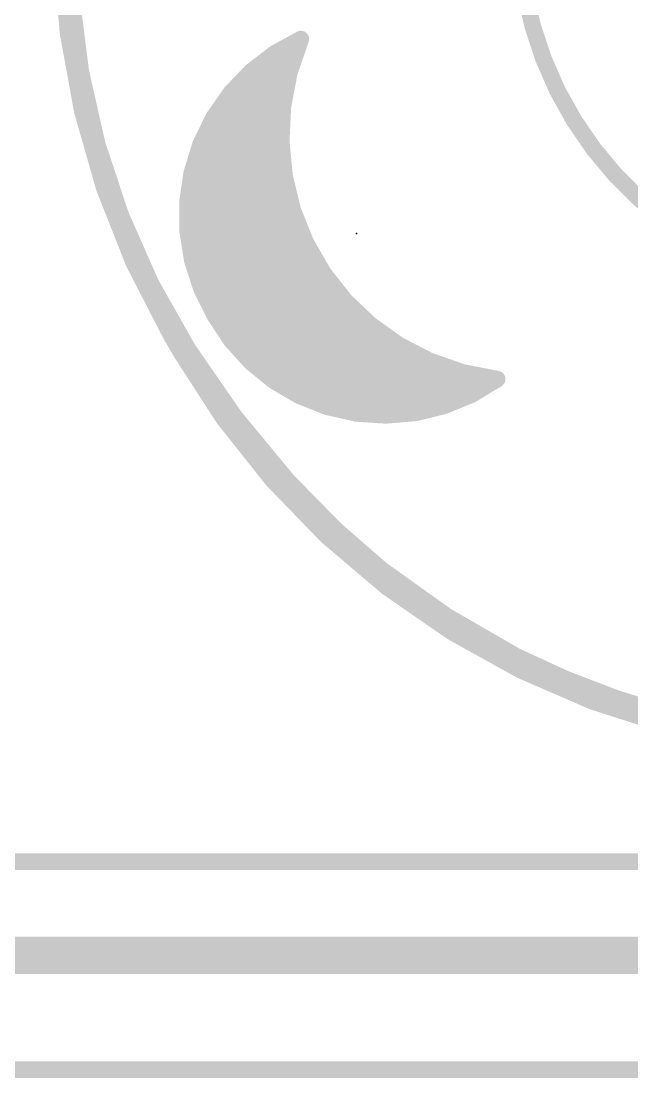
# Model space of a CAD drawing. Extents: x 0 to 107, y -24 to 80.
# Drawn here: x 19.88 to 27.35, y -0.1 to 12.82 of the extents above; entities that cross this region are included whole.
import ezdxf

# ---------------------------------------------------------------- set-up
doc = ezdxf.new("R2010")
doc.units = 0
for name, color, linetype in [('1', 12, 'CONTINUOUS'), ('16', 132, 'CONTINUOUS'), ('20', 53, 'CONTINUOUS'), ('21', 53, 'CONTINUOUS'), ('23', 53, 'CONTINUOUS'), ('51', 53, 'CONTINUOUS')]:
    doc.layers.add(name, color=color, linetype=linetype)

msp = doc.modelspace()

# ---------------------------------------------------------------- linework, layer by layer
at = {"layer": '1'}
for points, const_width in [([(23.3044, 12.5985), (22.9862, 12.4239)], 0.2032), ([(23.1649, 12.1942), (23.3044, 12.5985)], 0.2032), ([(23.3043, 12.5984), (23.3044, 12.5984)], 0.2032), ([(22.9862, 12.4239), (22.6984, 12.2028)], 0.2032), ([(22.9488, 12.3952), (23.2342, 12.3952)], 0.2032), ([(22.6984, 12.2028), (22.4477, 11.9403)], 0.2032), ([(22.688, 12.192), (23.1645, 12.192)], 0.2032), ([(23.0843, 11.7743), (23.1649, 12.1942)], 0.2032), ([(22.4477, 11.9403), (22.2402, 11.6425)], 0.2032), ([(22.4941, 11.9888), (23.1254, 11.9888)], 0.2032), ([(22.3399, 11.7856), (23.0864, 11.7856)], 0.2032), ([(23.0641, 11.3471), (23.0843, 11.7743)], 0.2032), ([(22.2402, 11.6425), (22.0806, 11.3166)], 0.2032), ([(22.2108, 11.5824), (23.0752, 11.5824)], 0.2032), ([(22.0806, 11.3166), (21.9727, 10.97)], 0.2032), ([(22.1113, 11.3792), (23.0657, 11.3792)], 0.2032), ([(23.105, 10.9215), (23.0641, 11.3471)], 0.2032), ([(22.0369, 11.176), (23.0806, 11.176)], 0.2032), ([(21.9727, 10.97), (21.9191, 10.6111)], 0.2032), ([(21.9736, 10.9728), (23.1, 10.9728)], 0.2032), ([(23.2059, 10.5059), (23.105, 10.9215)], 0.2032), ([(21.9428, 10.7696), (23.1419, 10.7696)], 0.2032), ([(21.9191, 10.6111), (21.921, 10.2481)], 0.2032), ([(21.9193, 10.5664), (23.1912, 10.5664)], 0.2032), ([(23.3649, 10.109), (23.2059, 10.5059)], 0.2032), ([(21.9204, 10.3632), (23.2631, 10.3632)], 0.2032), ([(21.921, 10.2481), (21.9783, 9.8897)], 0.2032), ([(21.9351, 10.16), (23.3445, 10.16)], 0.2032), ([(23.5787, 9.7386), (23.3649, 10.109)], 0.2032), ([(21.9676, 9.9568), (23.4527, 9.9568)], 0.2032), ([(21.9783, 9.8897), (22.0898, 9.5443)], 0.2032), ([(22.0223, 9.7536), (23.5701, 9.7536)], 0.2032), ([(23.843, 9.4025), (23.5787, 9.7386)], 0.2032), ([(22.0878, 9.5504), (23.7267, 9.5504)], 0.2032), ([(22.0898, 9.5443), (22.2527, 9.22)], 0.2032), ([(22.1888, 9.3472), (23.9009, 9.3472)], 0.2032), ([(24.1524, 9.1073), (23.843, 9.4025)], 0.2032), ([(22.2527, 9.22), (22.4521, 8.9167)], 0.2032), ([(22.3027, 9.144), (24.1139, 9.144)], 0.2032), ([(24.5006, 8.8591), (24.1524, 9.1073)], 0.2032), ([(22.4363, 8.9408), (24.386, 8.9408)], 0.2032), ([(22.4521, 8.9167), (22.6955, 8.6475)], 0.2032), ([(24.8806, 8.663), (24.5006, 8.8591)], 0.2032), ([(22.6141, 8.7376), (24.736, 8.7376)], 0.2032), ([(22.6955, 8.6475), (22.9772, 8.4186)], 0.2032), ([(25.2846, 8.5228), (24.8806, 8.663)], 0.2032), ([(22.8347, 8.5344), (25.2512, 8.5344)], 0.2032), ([(25.7044, 8.4415), (25.2846, 8.5228)], 0.2032), ([(25.3942, 8.2532), (25.7044, 8.4415)], 0.2032), ([(22.9772, 8.4186), (23.2906, 8.2355)], 0.2032), ([(23.1269, 8.3312), (25.5226, 8.3312)], 0.2032), ([(23.2906, 8.2355), (23.6283, 8.1025)], 0.2032), ([(25.0587, 8.1145), (25.3942, 8.2532)], 0.2032), ([(23.5636, 8.128), (25.0914, 8.128)], 0.2032), ([(23.6283, 8.1025), (23.9824, 8.0226)], 0.2032), ([(24.7061, 8.0287), (25.0587, 8.1145)], 0.2032), ([(23.9824, 8.0226), (24.3445, 7.9979)], 0.2032), ([(24.3445, 7.9979), (24.7061, 8.0287)], 0.2032), ([(15.24, 1.397), (30.48, 1.397)], 0.4572)]:
    msp.add_lwpolyline(points, dxfattribs=dict(at, const_width=const_width))
at = {"layer": '1', "const_width": 0.1016}
for points in [[(23.3043, 12.6492, 1), (23.3043, 12.5476)], [(23.3524, 12.5819, 1), (23.2564, 12.615)], [(23.3288, 12.5539, 1), (23.28, 12.643)], [(23.3044, 12.5476, 1), (23.3044, 12.6492)], [(22.9488, 12.446, 1), (22.9488, 12.3444)], [(22.9618, 12.4685, 1), (23.0106, 12.3794)], [(23.0171, 12.3837, 1), (22.9552, 12.4642)], [(23.2342, 12.3444, 1), (23.2342, 12.446)], [(22.688, 12.2428, 1), (22.688, 12.1412)], [(22.6674, 12.2431, 1), (22.7293, 12.1625)], [(22.7351, 12.1677, 1), (22.6616, 12.2379)], [(23.2148, 12.1847, 1), (23.115, 12.2038)], [(23.1645, 12.1412, 1), (23.1645, 12.2428)], [(23.1169, 12.2108, 1), (23.2129, 12.1777)], [(22.411, 11.9754, 1), (22.4845, 11.9052)], [(22.4894, 11.9112, 1), (22.4061, 11.9693)], [(22.4941, 12.0396, 1), (22.4941, 11.938)], [(23.1254, 11.938, 1), (23.1254, 12.0396)], [(22.3399, 11.8364, 1), (22.3399, 11.7348)], [(23.0864, 11.7348, 1), (23.0864, 11.8364)], [(23.135, 11.7719, 1), (23.0335, 11.7767)], [(23.0344, 11.7839, 1), (23.1341, 11.7647)], [(22.2108, 11.6332, 1), (22.2108, 11.5316)], [(22.1985, 11.6716, 1), (22.2819, 11.6135)], [(22.2858, 11.6202, 1), (22.1946, 11.6649)], [(23.0752, 11.5316, 1), (23.0752, 11.6332)], [(22.035, 11.3389, 1), (22.1262, 11.2942)], [(22.1291, 11.3015, 1), (22.0321, 11.3317)], [(22.1113, 11.43, 1), (22.1113, 11.3284)], [(23.0134, 11.3495, 1), (23.1149, 11.3448)], [(23.1147, 11.352, 1), (23.0136, 11.3423)], [(23.0657, 11.3284, 1), (23.0657, 11.43)], [(22.0369, 11.2268, 1), (22.0369, 11.1252)], [(23.0806, 11.1252, 1), (23.0806, 11.2268)], [(21.9242, 10.9851, 1), (22.0212, 10.9549)], [(22.023, 10.9625, 1), (21.9225, 10.9775)], [(21.9736, 11.0236, 1), (21.9736, 10.922)], [(23.1543, 10.9335, 1), (23.0556, 10.9095)], [(23.1, 10.922, 1), (23.1, 11.0236)], [(21.9428, 10.8204, 1), (21.9428, 10.7188)], [(23.0544, 10.9166, 1), (23.1555, 10.9263)], [(23.1419, 10.7188, 1), (23.1419, 10.8204)], [(21.9699, 10.6113, 1), (21.8683, 10.6108)], [(21.8689, 10.6186, 1), (21.9694, 10.6035)], [(21.9193, 10.6172, 1), (21.9193, 10.5156)], [(23.2531, 10.5248, 1), (23.1587, 10.4871)], [(23.1912, 10.5156, 1), (23.1912, 10.6172)], [(21.9204, 10.414, 1), (21.9204, 10.3124)], [(23.1565, 10.494, 1), (23.2553, 10.5179)], [(23.2631, 10.3124, 1), (23.2631, 10.414)], [(21.9712, 10.2561, 1), (21.8708, 10.2401)], [(21.8702, 10.2478, 1), (21.9718, 10.2484)], [(21.9351, 10.2108, 1), (21.9351, 10.1092)], [(23.4089, 10.1344, 1), (23.3209, 10.0836)], [(23.3445, 10.1092, 1), (23.3445, 10.2108)], [(23.3177, 10.0901, 1), (23.412, 10.1279)], [(21.9676, 10.0076, 1), (21.9676, 9.906)], [(22.0267, 9.9053, 1), (21.93, 9.8741)], [(21.9282, 9.8817, 1), (22.0285, 9.8977)], [(23.4527, 9.906, 1), (23.4527, 10.0076)], [(22.0223, 9.8044, 1), (22.0223, 9.7028)], [(23.6186, 9.77, 1), (23.5388, 9.7072)], [(23.5701, 9.7028, 1), (23.5701, 9.8044)], [(23.5347, 9.7132, 1), (23.6227, 9.764)], [(22.0878, 9.6012, 1), (22.0878, 9.4996)], [(22.1352, 9.5671, 1), (22.0444, 9.5215)], [(22.0414, 9.5287, 1), (22.1381, 9.5599)], [(23.7267, 9.4996, 1), (23.7267, 9.6012)], [(22.1888, 9.398, 1), (22.1888, 9.2964)], [(23.8781, 9.4392, 1), (23.8079, 9.3657)], [(23.803, 9.3711, 1), (23.8829, 9.4339)], [(23.9009, 9.2964, 1), (23.9009, 9.398)], [(22.2952, 9.2479, 1), (22.2103, 9.1921)], [(22.2074, 9.1972, 1), (22.2981, 9.2428)], [(22.3027, 9.1948, 1), (22.3027, 9.0932)], [(24.1819, 9.1487, 1), (24.1229, 9.0659)], [(24.1139, 9.0932, 1), (24.1139, 9.1948)], [(24.1173, 9.0705, 1), (24.1875, 9.1441)], [(22.4363, 8.9916, 1), (22.4363, 8.89)], [(22.4898, 8.9508, 1), (22.4144, 8.8827)], [(22.4097, 8.8888, 1), (22.4946, 8.9446)], [(24.386, 8.89, 1), (24.386, 8.9916)], [(24.5239, 8.9043, 1), (24.4773, 8.814)], [(24.4711, 8.8177, 1), (24.5301, 8.9005)], [(22.6141, 8.7884, 1), (22.6141, 8.6868)], [(24.736, 8.6868, 1), (24.736, 8.7884)], [(22.7276, 8.6869, 1), (22.6635, 8.6081)], [(22.6579, 8.6134, 1), (22.7332, 8.6816)], [(24.8972, 8.711, 1), (24.8639, 8.615)], [(24.8573, 8.6178, 1), (24.9039, 8.7081)], [(22.8347, 8.5852, 1), (22.8347, 8.4836)], [(25.2942, 8.5727, 1), (25.2749, 8.4729)], [(25.2512, 8.4836, 1), (25.2512, 8.5852)], [(25.2679, 8.4748, 1), (25.3012, 8.5708)], [(25.7308, 8.3981, 1), (25.6781, 8.485)], [(25.6948, 8.3917, 1), (25.7141, 8.4914)], [(23.0029, 8.4625, 1), (22.9516, 8.3748)], [(22.9452, 8.3792, 1), (23.0093, 8.4581)], [(23.1269, 8.382, 1), (23.1269, 8.2804)], [(25.5226, 8.2804, 1), (25.5226, 8.382)], [(23.3092, 8.2828, 1), (23.272, 8.1883)], [(23.265, 8.1917, 1), (23.3162, 8.2794)], [(25.3678, 8.2966, 1), (25.4205, 8.2098)], [(25.4136, 8.2063, 1), (25.3747, 8.3001)], [(23.5636, 8.1788, 1), (23.5636, 8.0772)], [(23.6395, 8.1521, 1), (23.6171, 8.0529)], [(23.6097, 8.0552, 1), (23.6469, 8.1498)], [(25.0393, 8.1615, 1), (25.0782, 8.0676)], [(25.0708, 8.0651, 1), (25.0467, 8.1639)], [(25.0914, 8.0772, 1), (25.0914, 8.1788)], [(23.9858, 8.0733, 1), (23.9789, 7.972)], [(23.9712, 7.9731, 1), (23.9935, 8.0722)], [(24.3401, 8.0485, 1), (24.3488, 7.9472)], [(24.341, 7.9472, 1), (24.3479, 8.0485)], [(24.6941, 8.0781, 1), (24.7181, 7.9794)], [(24.7104, 7.9781, 1), (24.7018, 8.0793)]]:
    msp.add_lwpolyline(points, format="xyb", dxfattribs=at)
at = {"layer": '16'}
for points, const_width in [([(25.3755, 22.608, 0.4142), (21.731, 9.0067)], 0.254), ([(23.3043, 12.6492, 1), (23.3043, 12.5476)], 0.1016), ([(23.3524, 12.5819, 1), (23.2564, 12.615)], 0.1016), ([(23.3288, 12.5539, 1), (23.28, 12.643)], 0.1016), ([(23.3044, 12.5476, 1), (23.3044, 12.6492)], 0.1016), ([(22.9488, 12.446, 1), (22.9488, 12.3444)], 0.1016), ([(22.9618, 12.4685, 1), (23.0106, 12.3794)], 0.1016), ([(23.0171, 12.3837, 1), (22.9552, 12.4642)], 0.1016), ([(23.2343, 12.3444, 1), (23.2343, 12.446)], 0.1016), ([(22.688, 12.2428, 1), (22.688, 12.1412)], 0.1016), ([(22.6674, 12.2431, 1), (22.7293, 12.1625)], 0.1016), ([(22.7351, 12.1677, 1), (22.6616, 12.2379)], 0.1016), ([(23.2148, 12.1847, 1), (23.115, 12.2038)], 0.1016), ([(23.1645, 12.1412, 1), (23.1645, 12.2428)], 0.1016), ([(23.1169, 12.2108, 1), (23.2129, 12.1777)], 0.1016), ([(22.411, 11.9754, 1), (22.4845, 11.9052)], 0.1016), ([(22.4894, 11.9112, 1), (22.4061, 11.9693)], 0.1016), ([(22.4941, 12.0396, 1), (22.4941, 11.938)], 0.1016), ([(23.1254, 11.938, 1), (23.1254, 12.0396)], 0.1016), ([(22.3399, 11.8364, 1), (22.3399, 11.7348)], 0.1016), ([(23.0864, 11.7348, 1), (23.0864, 11.8364)], 0.1016), ([(23.135, 11.7719, 1), (23.0335, 11.7767)], 0.1016), ([(23.0344, 11.7839, 1), (23.1341, 11.7647)], 0.1016), ([(22.2108, 11.6332, 1), (22.2108, 11.5316)], 0.1016), ([(22.1985, 11.6716, 1), (22.2819, 11.6135)], 0.1016), ([(22.2858, 11.6202, 1), (22.1946, 11.6649)], 0.1016), ([(23.0752, 11.5316, 1), (23.0752, 11.6332)], 0.1016), ([(22.035, 11.3389, 1), (22.1262, 11.2942)], 0.1016), ([(22.1291, 11.3015, 1), (22.0321, 11.3317)], 0.1016), ([(22.1113, 11.43, 1), (22.1113, 11.3284)], 0.1016), ([(23.0134, 11.3495, 1), (23.1149, 11.3448)], 0.1016), ([(23.1147, 11.352, 1), (23.0136, 11.3423)], 0.1016), ([(23.0657, 11.3284, 1), (23.0657, 11.43)], 0.1016), ([(22.0369, 11.2268, 1), (22.0369, 11.1252)], 0.1016), ([(23.0806, 11.1252, 1), (23.0806, 11.2268)], 0.1016), ([(21.9242, 10.9851, 1), (22.0212, 10.9549)], 0.1016), ([(22.023, 10.9625, 1), (21.9225, 10.9775)], 0.1016), ([(21.9736, 11.0236, 1), (21.9736, 10.922)], 0.1016), ([(23.1543, 10.9335, 1), (23.0556, 10.9095)], 0.1016), ([(23.1, 10.922, 1), (23.1, 11.0236)], 0.1016), ([(21.9428, 10.8204, 1), (21.9428, 10.7188)], 0.1016), ([(23.0544, 10.9166, 1), (23.1555, 10.9263)], 0.1016), ([(23.1419, 10.7188, 1), (23.1419, 10.8204)], 0.1016), ([(21.9699, 10.6113, 1), (21.8683, 10.6108)], 0.1016), ([(21.8689, 10.6186, 1), (21.9694, 10.6035)], 0.1016), ([(21.9193, 10.6172, 1), (21.9193, 10.5156)], 0.1016), ([(23.2531, 10.5248, 1), (23.1587, 10.4871)], 0.1016), ([(23.1912, 10.5156, 1), (23.1912, 10.6172)], 0.1016), ([(21.9204, 10.414, 1), (21.9204, 10.3124)], 0.1016), ([(23.1565, 10.494, 1), (23.2553, 10.5179)], 0.1016), ([(23.2631, 10.3124, 1), (23.2631, 10.414)], 0.1016), ([(21.9712, 10.2561, 1), (21.8708, 10.2401)], 0.1016), ([(21.8702, 10.2478, 1), (21.9718, 10.2484)], 0.1016), ([(21.9351, 10.2108, 1), (21.9351, 10.1092)], 0.1016), ([(23.4089, 10.1344, 1), (23.3209, 10.0836)], 0.1016), ([(23.3445, 10.1092, 1), (23.3445, 10.2108)], 0.1016), ([(23.3177, 10.0901, 1), (23.412, 10.1279)], 0.1016), ([(21.9676, 10.0076, 1), (21.9676, 9.906)], 0.1016), ([(22.0267, 9.9053, 1), (21.93, 9.8741)], 0.1016), ([(21.9282, 9.8817, 1), (22.0285, 9.8977)], 0.1016), ([(23.4527, 9.906, 1), (23.4527, 10.0076)], 0.1016), ([(22.0223, 9.8044, 1), (22.0223, 9.7028)], 0.1016), ([(23.6186, 9.77, 1), (23.5388, 9.7072)], 0.1016), ([(23.5701, 9.7028, 1), (23.5701, 9.8044)], 0.1016), ([(23.5347, 9.7132, 1), (23.6227, 9.764)], 0.1016), ([(22.0878, 9.6012, 1), (22.0878, 9.4996)], 0.1016), ([(22.1352, 9.5671, 1), (22.0444, 9.5215)], 0.1016), ([(22.0414, 9.5287, 1), (22.1381, 9.5599)], 0.1016), ([(23.7267, 9.4996, 1), (23.7267, 9.6012)], 0.1016), ([(22.1888, 9.398, 1), (22.1888, 9.2964)], 0.1016), ([(23.8781, 9.4392, 1), (23.8079, 9.3657)], 0.1016), ([(23.803, 9.3711, 1), (23.8829, 9.4339)], 0.1016), ([(23.9009, 9.2964, 1), (23.9009, 9.398)], 0.1016), ([(22.2952, 9.2479, 1), (22.2103, 9.1921)], 0.1016), ([(22.2074, 9.1972, 1), (22.2981, 9.2428)], 0.1016), ([(22.3027, 9.1948, 1), (22.3027, 9.0932)], 0.1016), ([(24.1819, 9.1487, 1), (24.1229, 9.0659)], 0.1016), ([(24.1139, 9.0932, 1), (24.1139, 9.1948)], 0.1016), ([(24.1173, 9.0705, 1), (24.1875, 9.1441)], 0.1016), ([(21.786, 9.0385, 1), (21.676, 8.9749)], 0.127), ([(21.676, 8.975, 1), (21.786, 9.0384)], 0.127), ([(22.4363, 8.9916, 1), (22.4363, 8.89)], 0.1016), ([(22.4898, 8.9508, 1), (22.4144, 8.8827)], 0.1016), ([(22.4097, 8.8888, 1), (22.4946, 8.9446)], 0.1016), ([(24.386, 8.89, 1), (24.386, 8.9916)], 0.1016), ([(24.5239, 8.9043, 1), (24.4773, 8.814)], 0.1016), ([(24.4711, 8.8177, 1), (24.5301, 8.9005)], 0.1016), ([(21.858, 8.7868, 0.4142), (35.2164, 5.2074)], 0.254), ([(21.913, 8.8185, 1), (21.803, 8.7551)], 0.127), ([(21.803, 8.755, 1), (21.913, 8.8186)], 0.127), ([(22.6141, 8.7884, 1), (22.6141, 8.6868)], 0.1016), ([(24.736, 8.6868, 1), (24.736, 8.7884)], 0.1016), ([(22.7276, 8.6869, 1), (22.6635, 8.6081)], 0.1016), ([(22.6579, 8.6134, 1), (22.7332, 8.6816)], 0.1016), ([(24.8972, 8.711, 1), (24.8639, 8.615)], 0.1016), ([(24.8573, 8.6178, 1), (24.9039, 8.7081)], 0.1016), ([(22.8347, 8.5852, 1), (22.8347, 8.4836)], 0.1016), ([(25.2942, 8.5727, 1), (25.2749, 8.4729)], 0.1016), ([(25.2512, 8.4836, 1), (25.2512, 8.5852)], 0.1016), ([(25.2679, 8.4748, 1), (25.3012, 8.5708)], 0.1016), ([(25.7308, 8.3981, 1), (25.6781, 8.485)], 0.1016), ([(25.6948, 8.3917, 1), (25.7141, 8.4914)], 0.1016), ([(23.0029, 8.4625, 1), (22.9516, 8.3748)], 0.1016), ([(22.9452, 8.3792, 1), (23.0093, 8.4581)], 0.1016), ([(23.1269, 8.382, 1), (23.1269, 8.2804)], 0.1016), ([(25.5227, 8.2804, 1), (25.5227, 8.382)], 0.1016), ([(23.3092, 8.2828, 1), (23.272, 8.1883)], 0.1016), ([(23.265, 8.1917, 1), (23.3162, 8.2794)], 0.1016), ([(25.3678, 8.2966, 1), (25.4205, 8.2098)], 0.1016), ([(25.4136, 8.2063, 1), (25.3747, 8.3001)], 0.1016), ([(23.5636, 8.1788, 1), (23.5636, 8.0772)], 0.1016), ([(23.6395, 8.1521, 1), (23.6171, 8.0529)], 0.1016), ([(23.6097, 8.0552, 1), (23.6469, 8.1498)], 0.1016), ([(25.0393, 8.1615, 1), (25.0782, 8.0676)], 0.1016), ([(25.0708, 8.0651, 1), (25.0467, 8.1639)], 0.1016), ([(25.0914, 8.0772, 1), (25.0914, 8.1788)], 0.1016), ([(23.9858, 8.0733, 1), (23.9789, 7.972)], 0.1016), ([(23.9712, 7.9731, 1), (23.9935, 8.0722)], 0.1016), ([(24.3401, 8.0485, 1), (24.3488, 7.9472)], 0.1016), ([(24.341, 7.9472, 1), (24.3479, 8.0485)], 0.1016), ([(24.6941, 8.0781, 1), (24.7181, 7.9794)], 0.1016), ([(24.7104, 7.9781, 1), (24.7018, 8.0793)], 0.1016)]:
    msp.add_lwpolyline(points, format="xyb", dxfattribs=dict(at, const_width=const_width))
for points, const_width in [([(22.9862, 12.4239), (23.3044, 12.5985)], 0.2032), ([(23.3044, 12.5985), (23.1649, 12.1942)], 0.2032), ([(23.3043, 12.5984), (23.3044, 12.5984)], 0.2032), ([(22.6984, 12.2028), (22.9862, 12.4239)], 0.2032), ([(22.9488, 12.3952), (23.2343, 12.3952)], 0.2032), ([(22.4477, 11.9403), (22.6984, 12.2028)], 0.2032), ([(22.688, 12.192), (23.1645, 12.192)], 0.2032), ([(23.1649, 12.1942), (23.0843, 11.7743)], 0.2032), ([(22.2402, 11.6425), (22.4477, 11.9403)], 0.2032), ([(22.4941, 11.9888), (23.1254, 11.9888)], 0.2032), ([(22.3399, 11.7856), (23.0864, 11.7856)], 0.2032), ([(23.0843, 11.7743), (23.0641, 11.3471)], 0.2032), ([(22.0806, 11.3166), (22.2402, 11.6425)], 0.2032), ([(22.2108, 11.5824), (23.0752, 11.5824)], 0.2032), ([(21.9727, 10.97), (22.0806, 11.3166)], 0.2032), ([(22.1113, 11.3792), (23.0657, 11.3792)], 0.2032), ([(23.0641, 11.3471), (23.105, 10.9215)], 0.2032), ([(22.0369, 11.176), (23.0806, 11.176)], 0.2032), ([(21.9191, 10.6111), (21.9727, 10.97)], 0.2032), ([(21.9736, 10.9728), (23.1, 10.9728)], 0.2032), ([(23.105, 10.9215), (23.2059, 10.5059)], 0.2032), ([(21.9428, 10.7696), (23.1419, 10.7696)], 0.2032), ([(21.921, 10.2481), (21.9191, 10.6111)], 0.2032), ([(21.9193, 10.5664), (23.1912, 10.5664)], 0.2032), ([(23.2059, 10.5059), (23.3649, 10.109)], 0.2032), ([(21.9204, 10.3632), (23.2631, 10.3632)], 0.2032), ([(21.9783, 9.8897), (21.921, 10.2481)], 0.2032), ([(21.9351, 10.16), (23.3445, 10.16)], 0.2032), ([(23.3649, 10.109), (23.5787, 9.7386)], 0.2032), ([(21.9676, 9.9568), (23.4527, 9.9568)], 0.2032), ([(22.0898, 9.5443), (21.9783, 9.8897)], 0.2032), ([(22.0223, 9.7536), (23.5701, 9.7536)], 0.2032), ([(23.5787, 9.7386), (23.843, 9.4025)], 0.2032), ([(22.0878, 9.5504), (23.7267, 9.5504)], 0.2032), ([(22.2527, 9.22), (22.0898, 9.5443)], 0.2032), ([(22.1888, 9.3472), (23.9009, 9.3472)], 0.2032), ([(23.843, 9.4025), (24.1524, 9.1073)], 0.2032), ([(22.4521, 8.9167), (22.2527, 9.22)], 0.2032), ([(22.3027, 9.144), (24.1139, 9.144)], 0.2032), ([(24.1524, 9.1073), (24.5006, 8.8591)], 0.2032), ([(21.731, 9.0067), (21.858, 8.7868)], 0.254), ([(22.4363, 8.9408), (24.386, 8.9408)], 0.2032), ([(22.6955, 8.6475), (22.4521, 8.9167)], 0.2032), ([(24.5006, 8.8591), (24.8806, 8.663)], 0.2032), ([(22.6141, 8.7376), (24.736, 8.7376)], 0.2032), ([(22.9772, 8.4186), (22.6955, 8.6475)], 0.2032), ([(24.8806, 8.663), (25.2846, 8.5228)], 0.2032), ([(22.8347, 8.5344), (25.2512, 8.5344)], 0.2032), ([(25.2846, 8.5228), (25.7044, 8.4415)], 0.2032), ([(25.7044, 8.4415), (25.3942, 8.2532)], 0.2032), ([(23.2906, 8.2355), (22.9772, 8.4186)], 0.2032), ([(23.1269, 8.3312), (25.5227, 8.3312)], 0.2032), ([(23.6283, 8.1025), (23.2906, 8.2355)], 0.2032), ([(25.3942, 8.2532), (25.0587, 8.1145)], 0.2032), ([(23.5636, 8.128), (25.0914, 8.128)], 0.2032), ([(23.9824, 8.0226), (23.6283, 8.1025)], 0.2032), ([(25.0587, 8.1145), (24.7061, 8.0287)], 0.2032), ([(24.3445, 7.9979), (23.9824, 8.0226)], 0.2032), ([(24.7061, 8.0287), (24.3445, 7.9979)], 0.2032)]:
    msp.add_lwpolyline(points, dxfattribs=dict(at, const_width=const_width))
at = {"layer": '20'}
for points, const_width in [([(20.4724, 14.0208, 0.1464), (21.9202, 8.8138)], 0.2032), ([(20.4724, 13.9193, 0.1327), (21.7424, 9.0678)], 0.2032), ([(20.4724, 13.9192, 0.1327), (21.7424, 9.0677)], 0.2032), ([(21.7424, 9.0678, 0.1446), (25.9334, 5.0546)], 0.2032), ([(21.7865, 9.093, 1), (21.6983, 9.0426)], 0.1016), ([(21.7424, 9.0677, 0.1446), (25.9334, 5.0546)], 0.2032), ([(21.7865, 9.0929, 1), (21.6983, 9.0425)], 0.1016), ([(21.6983, 9.0426, 1), (21.7865, 9.093)], 0.1016), ([(21.6983, 9.0425, 1), (21.7865, 9.0929)], 0.1016), ([(21.9202, 8.8138, 0.0643), (23.8506, 6.477)], 0.2032), ([(21.9632, 8.8409, 1), (21.8772, 8.7867)], 0.1016), ([(21.8772, 8.7867, 1), (21.9632, 8.8409)], 0.1016), ([(23.8506, 6.477, 0.1283), (27.7876, 4.3435)], 0.2032), ([(23.8853, 6.5141, 1), (23.8159, 6.4399)], 0.1016), ([(23.8159, 6.4399, 1), (23.8853, 6.5141)], 0.1016), ([(25.9334, 5.0546, 0.0493), (27.7877, 4.3434)], 0.2032), ([(25.9562, 5.1, 1), (25.9106, 5.0092)], 0.1016), ([(25.9334, 5.0546, 0.0493), (27.6606, 4.3688)], 0.2032), ([(25.9567, 5.0997, 1), (25.9101, 5.0095)], 0.1016), ([(25.9101, 5.0095, 1), (25.9567, 5.0997)], 0.1016), ([(25.9101, 5.0095, 1), (25.9567, 5.0997)], 0.1016), ([(20.32, 2.4892, 1), (20.32, 2.5908)], 0.1016)]:
    msp.add_lwpolyline(points, format="xyb", dxfattribs=dict(at, const_width=const_width))
at = {"layer": '20', "const_width": 0.2032}
for points in [[(20.32, 2.54), (16.51, 2.54)], [(27.94, 2.54), (17.78, 2.54)], [(58.42, 0), (2.54, 0)]]:
    msp.add_lwpolyline(points, dxfattribs=at)
at = {"layer": '21', "const_width": 0.2032}
msp.add_lwpolyline([(26.162, 15.24, 0.3946), (28.88, 9.77)], format="xyb", dxfattribs=at)
at = {"layer": '23'}
msp.add_point((23.9848, 10.22), dxfattribs=at)
at = {"layer": '51', "const_width": 0.127}
msp.add_lwpolyline([(30.48, 9.47, 1), (30.48, 18.47, 1), (30.48, 9.47)], format="xyb", dxfattribs=at)

doc.saveas('drawing.dxf')
